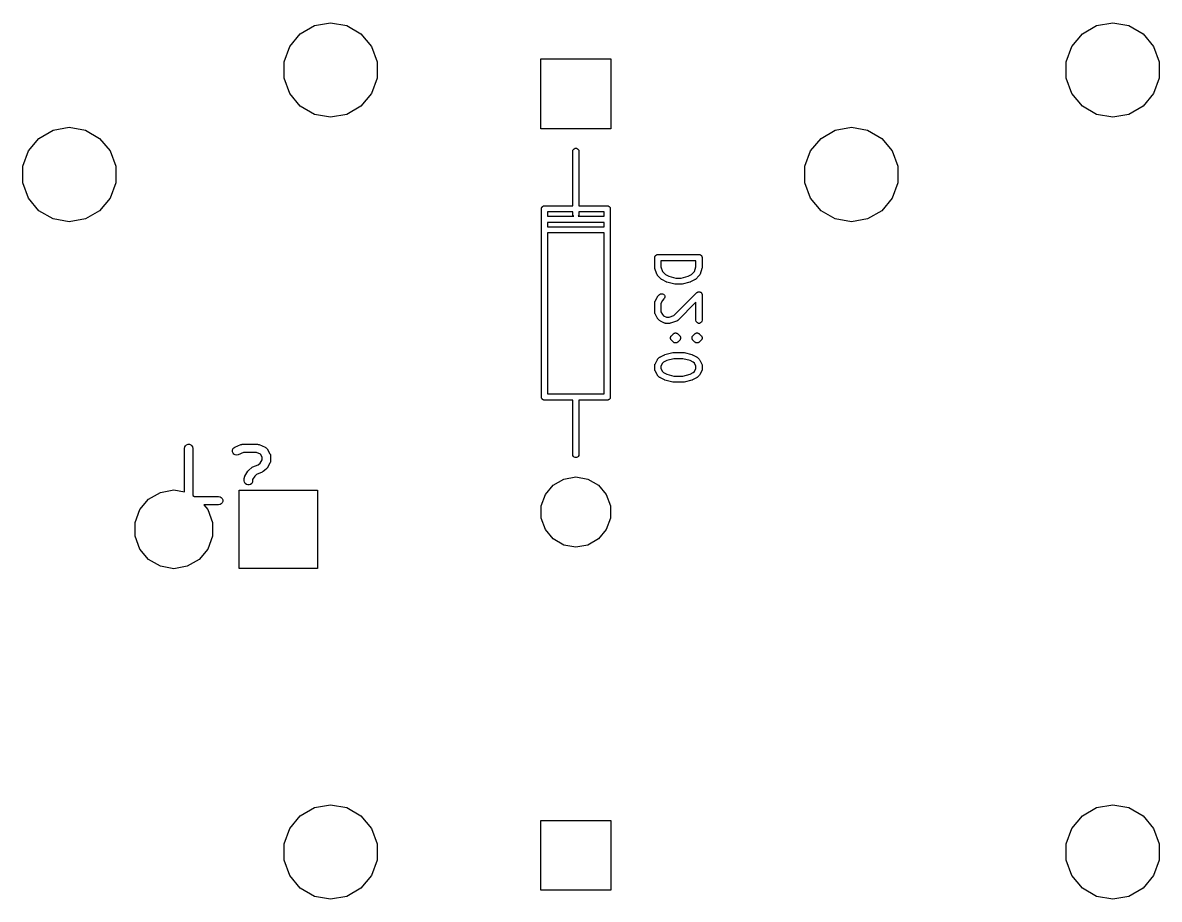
# Model space of a CAD drawing. Extents: x 17 to 273, y -105 to -8.
# Drawn here: x 17.06 to 44.67, y -75.07 to -53.77 of the extents above; entities that cross this region are included whole.
import ezdxf

# ---------------------------------------------------------------- set-up
doc = ezdxf.new("R2010")
doc.units = 0
doc.header["$MEASUREMENT"] = 0
doc.layers.add('BLACK', color=7, linetype='CONTINUOUS')

msp = doc.modelspace()

# ---------------------------------------------------------------- linework, layer by layer
at = {"layer": 'Black'}
for p, q in [((24.1476, -53.8418), (24.54, -53.7726)), ((24.54, -53.7726), (24.9324, -53.8418)), ((43.1476, -53.8418), (43.54, -53.7726)), ((43.54, -53.7726), (43.9324, -53.8418)), ((23.5464, -54.3463), (23.8025, -54.0411)), ((23.8025, -54.0411), (24.1476, -53.8418)), ((24.9324, -53.8418), (25.2775, -54.0411)), ((25.2775, -54.0411), (25.5336, -54.3463)), ((42.5464, -54.3463), (42.8025, -54.0411)), ((42.8025, -54.0411), (43.1476, -53.8418)), ((43.9324, -53.8418), (44.2775, -54.0411)), ((44.2775, -54.0411), (44.5336, -54.3463)), ((23.4101, -54.7208), (23.5464, -54.3463)), ((25.5336, -54.3463), (25.6699, -54.7208)), ((42.4101, -54.7208), (42.5464, -54.3463)), ((44.5336, -54.3463), (44.6699, -54.7208)), ((29.6478, -56.3501), (29.6478, -54.6509)), ((29.6478, -54.6509), (31.3471, -54.6509)), ((31.3471, -54.6509), (31.3471, -56.3501)), ((23.4101, -55.1192), (23.4101, -54.7208)), ((25.6699, -54.7208), (25.6699, -55.1192)), ((42.4101, -55.1192), (42.4101, -54.7208)), ((44.6699, -54.7208), (44.6699, -55.1192)), ((23.5464, -55.4937), (23.4101, -55.1192)), ((25.6699, -55.1192), (25.5336, -55.4937)), ((42.5464, -55.4937), (42.4101, -55.1192)), ((44.6699, -55.1192), (44.5336, -55.4937)), ((23.8025, -55.7989), (23.5464, -55.4937)), ((25.5336, -55.4937), (25.2775, -55.7989)), ((42.8025, -55.7989), (42.5464, -55.4937)), ((44.5336, -55.4937), (44.2775, -55.7989)), ((24.1476, -55.9982), (23.8025, -55.7989)), ((24.54, -56.0674), (24.1476, -55.9982)), ((24.9324, -55.9982), (24.54, -56.0674)), ((25.2775, -55.7989), (24.9324, -55.9982)), ((43.1476, -55.9982), (42.8025, -55.7989)), ((43.54, -56.0674), (43.1476, -55.9982)), ((43.9324, -55.9982), (43.54, -56.0674)), ((44.2775, -55.7989), (43.9324, -55.9982)), ((17.7976, -56.3818), (18.19, -56.3126)), ((18.19, -56.3126), (18.5824, -56.3818)), ((36.7976, -56.3818), (37.19, -56.3126)), ((37.19, -56.3126), (37.5824, -56.3818)), ((17.1964, -56.8863), (17.4525, -56.5811)), ((17.4525, -56.5811), (17.7976, -56.3818)), ((18.5824, -56.3818), (18.9275, -56.5811)), ((18.9275, -56.5811), (19.1836, -56.8863)), ((31.3471, -56.3501), (29.6478, -56.3501)), ((36.1964, -56.8863), (36.4525, -56.5811)), ((36.4525, -56.5811), (36.7976, -56.3818)), ((37.5824, -56.3818), (37.9275, -56.5811)), ((37.9275, -56.5811), (38.1836, -56.8863)), ((30.4225, -56.8975), (30.427, -56.8719)), ((30.427, -56.8719), (30.44, -56.8493)), ((30.44, -56.8493), (30.46, -56.8326)), ((30.46, -56.8326), (30.4844, -56.8237)), ((30.4844, -56.8237), (30.5105, -56.8237)), ((30.5105, -56.8237), (30.535, -56.8326)), ((30.535, -56.8326), (30.5549, -56.8493)), ((30.5549, -56.8493), (30.5679, -56.8719)), ((30.5679, -56.8719), (30.5725, -56.8975)), ((17.0601, -57.2608), (17.1964, -56.8863)), ((19.1836, -56.8863), (19.3199, -57.2608)), ((30.4225, -58.2195), (30.4225, -56.8975)), ((30.5725, -56.8975), (30.5725, -58.2195)), ((36.0601, -57.2608), (36.1964, -56.8863)), ((38.1836, -56.8863), (38.3199, -57.2608)), ((17.0601, -57.6592), (17.0601, -57.2608)), ((19.3199, -57.2608), (19.3199, -57.6592)), ((36.0601, -57.6592), (36.0601, -57.2608)), ((38.3199, -57.2608), (38.3199, -57.6592)), ((17.1964, -58.0337), (17.0601, -57.6592)), ((19.3199, -57.6592), (19.1836, -58.0337)), ((36.1964, -58.0337), (36.0601, -57.6592)), ((38.3199, -57.6592), (38.1836, -58.0337)), ((17.4525, -58.3389), (17.1964, -58.0337)), ((19.1836, -58.0337), (18.9275, -58.3389)), ((29.6705, -58.257), (29.6747, -58.252)), ((29.6747, -58.252), (29.678, -58.2463)), ((29.678, -58.2463), (29.683, -58.2421)), ((29.683, -58.2421), (29.6873, -58.2371)), ((29.6873, -58.2371), (29.6929, -58.2338)), ((29.6929, -58.2338), (29.698, -58.2296)), ((29.698, -58.2296), (29.7041, -58.2273)), ((29.7041, -58.2273), (29.7098, -58.224)), ((29.7098, -58.224), (29.7163, -58.2229)), ((29.7163, -58.2229), (29.7224, -58.2207)), ((29.7224, -58.2207), (29.729, -58.2207)), ((29.729, -58.2207), (29.7355, -58.2195)), ((29.7355, -58.2195), (30.4225, -58.2195)), ((30.5725, -58.2195), (31.2595, -58.2195)), ((31.2595, -58.2195), (31.2659, -58.2207)), ((31.2659, -58.2207), (31.2725, -58.2207)), ((31.2725, -58.2207), (31.2787, -58.2229)), ((31.2787, -58.2229), (31.2851, -58.224)), ((31.2851, -58.224), (31.2908, -58.2273)), ((31.2908, -58.2273), (31.297, -58.2296)), ((31.297, -58.2296), (31.302, -58.2338)), ((31.302, -58.2338), (31.3077, -58.2371)), ((31.3077, -58.2371), (31.3119, -58.2421)), ((31.3119, -58.2421), (31.3169, -58.2463)), ((31.3169, -58.2463), (31.3202, -58.252)), ((31.3202, -58.252), (31.3244, -58.257)), ((36.4525, -58.3389), (36.1964, -58.0337)), ((38.1836, -58.0337), (37.9275, -58.3389)), ((17.7976, -58.5382), (17.4525, -58.3389)), ((18.9275, -58.3389), (18.5824, -58.5382)), ((29.6605, -58.2945), (29.6616, -58.2881)), ((29.6605, -62.8665), (29.6605, -58.2945)), ((29.6616, -58.2815), (29.6638, -58.2753)), ((29.6616, -58.2881), (29.6616, -58.2815)), ((29.6638, -58.2753), (29.665, -58.2689)), ((29.665, -58.2689), (29.6683, -58.2632)), ((29.6683, -58.2632), (29.6705, -58.257)), ((29.8105, -58.3695), (29.8105, -58.4735)), ((30.4225, -58.3695), (29.8105, -58.3695)), ((29.8105, -58.4735), (30.4445, -58.4735)), ((30.4225, -58.4215), (30.4225, -58.3695)), ((30.427, -58.4472), (30.4225, -58.4215)), ((30.44, -58.4697), (30.427, -58.4472)), ((30.4445, -58.4735), (30.44, -58.4697)), ((30.5549, -58.4697), (30.5504, -58.4735)), ((30.5504, -58.4735), (31.1845, -58.4735)), ((30.5679, -58.4472), (30.5549, -58.4697)), ((30.5725, -58.4215), (30.5679, -58.4472)), ((30.5725, -58.3695), (30.5725, -58.4215)), ((31.1845, -58.3695), (30.5725, -58.3695)), ((31.1845, -58.4735), (31.1845, -58.3695)), ((31.3244, -58.257), (31.3267, -58.2632)), ((31.3267, -58.2632), (31.3299, -58.2689)), ((31.3299, -58.2689), (31.3311, -58.2753)), ((31.3311, -58.2753), (31.3333, -58.2815)), ((31.3333, -58.2815), (31.3333, -58.2881)), ((31.3333, -58.2881), (31.3345, -58.2945)), ((31.3345, -58.2945), (31.3345, -62.8665)), ((36.7976, -58.5382), (36.4525, -58.3389)), ((37.9275, -58.3389), (37.5824, -58.5382)), ((18.19, -58.6074), (17.7976, -58.5382)), ((18.5824, -58.5382), (18.19, -58.6074)), ((29.8105, -58.6235), (29.8105, -58.7275)), ((31.1845, -58.6235), (29.8105, -58.6235)), ((29.8105, -58.7275), (31.1845, -58.7275)), ((31.1845, -58.7275), (31.1845, -58.6235)), ((37.19, -58.6074), (36.7976, -58.5382)), ((37.5824, -58.5382), (37.19, -58.6074)), ((29.8105, -58.8775), (29.8105, -62.7915)), ((31.1845, -58.8775), (29.8105, -58.8775)), ((31.1845, -62.7915), (31.1845, -58.8775)), ((32.4148, -59.4781), (32.416, -59.4717)), ((32.4148, -59.7162), (32.4148, -59.4781)), ((32.416, -59.4651), (32.4182, -59.4589)), ((32.416, -59.4717), (32.416, -59.4651)), ((32.4182, -59.4589), (32.4194, -59.4525)), ((32.4194, -59.4525), (32.4226, -59.4468)), ((32.4226, -59.4468), (32.4249, -59.4406)), ((32.4249, -59.4406), (32.4291, -59.4356)), ((32.4291, -59.4356), (32.4324, -59.4299)), ((32.4324, -59.4299), (32.4374, -59.4257)), ((32.4374, -59.4257), (32.4416, -59.4207)), ((32.4416, -59.4207), (32.4473, -59.4174)), ((32.4473, -59.4174), (32.4523, -59.4132)), ((32.4523, -59.4132), (32.4585, -59.4109)), ((32.4585, -59.4109), (32.4642, -59.4077)), ((32.4642, -59.4077), (32.4706, -59.4065)), ((32.4706, -59.4065), (32.4768, -59.4043)), ((32.4768, -59.4043), (32.4834, -59.4043)), ((32.4834, -59.4043), (32.4898, -59.4031)), ((32.4898, -59.4031), (33.4898, -59.4031)), ((32.5648, -59.5531), (32.5648, -59.7041)), ((33.4148, -59.5531), (32.5648, -59.5531)), ((33.4148, -59.7041), (33.4148, -59.5531)), ((33.4898, -59.4031), (33.4963, -59.4043)), ((33.4963, -59.4043), (33.5029, -59.4043)), ((33.5029, -59.4043), (33.509, -59.4065)), ((33.509, -59.4065), (33.5155, -59.4077)), ((33.5155, -59.4077), (33.5212, -59.4109)), ((33.5212, -59.4109), (33.5273, -59.4132)), ((33.5273, -59.4132), (33.5324, -59.4174)), ((33.5324, -59.4174), (33.538, -59.4207)), ((33.538, -59.4207), (33.5423, -59.4257)), ((33.5423, -59.4257), (33.5473, -59.4299)), ((33.5473, -59.4299), (33.5506, -59.4356)), ((33.5506, -59.4356), (33.5548, -59.4406)), ((33.5548, -59.4406), (33.557, -59.4468)), ((33.557, -59.4468), (33.5603, -59.4525)), ((33.5603, -59.4525), (33.5615, -59.4589)), ((33.5615, -59.4589), (33.5637, -59.4651)), ((33.5637, -59.4651), (33.5637, -59.4717)), ((33.5637, -59.4717), (33.5648, -59.4781)), ((33.5648, -59.4781), (33.5648, -59.7162)), ((32.4169, -59.7281), (32.4148, -59.7162)), ((32.4187, -59.74), (32.4169, -59.7281)), ((32.4663, -59.8828), (32.4187, -59.74)), ((32.4684, -59.8866), (32.4663, -59.8828)), ((32.4695, -59.8908), (32.4684, -59.8866)), ((32.4745, -59.898), (32.4695, -59.8908)), ((32.4787, -59.9057), (32.4745, -59.898)), ((32.4819, -59.9086), (32.4787, -59.9057)), ((32.4844, -59.9121), (32.4819, -59.9086)), ((32.5797, -60.0074), (32.4844, -59.9121)), ((32.5648, -59.7041), (32.603, -59.8186)), ((32.603, -59.8186), (32.6771, -59.8927)), ((32.6771, -59.8927), (32.7541, -59.9312)), ((33.2256, -59.9312), (33.3026, -59.8927)), ((33.3026, -59.8927), (33.3767, -59.8186)), ((33.3767, -59.8186), (33.4148, -59.7041)), ((33.4953, -59.9121), (33.4, -60.0074)), ((33.4977, -59.9086), (33.4953, -59.9121)), ((33.501, -59.9057), (33.4977, -59.9086)), ((33.5052, -59.898), (33.501, -59.9057)), ((33.5102, -59.8908), (33.5052, -59.898)), ((33.5113, -59.8866), (33.5102, -59.8908)), ((33.5134, -59.8828), (33.5113, -59.8866)), ((33.561, -59.74), (33.5134, -59.8828)), ((33.5628, -59.7281), (33.561, -59.74)), ((33.5648, -59.7162), (33.5628, -59.7281)), ((32.5895, -60.0143), (32.5797, -60.0074)), ((32.5992, -60.0214), (32.5895, -60.0143)), ((32.6944, -60.069), (32.5992, -60.0214)), ((32.7023, -60.0714), (32.6944, -60.069)), ((32.7097, -60.0747), (32.7023, -60.0714)), ((32.9002, -60.1223), (32.7097, -60.0747)), ((32.7541, -59.9312), (32.9276, -59.9746)), ((32.9094, -60.123), (32.9002, -60.1223)), ((32.9184, -60.1246), (32.9094, -60.123)), ((33.0613, -60.1246), (32.9184, -60.1246)), ((32.9276, -59.9746), (33.052, -59.9746)), ((33.052, -59.9746), (33.2256, -59.9312)), ((33.0703, -60.123), (33.0613, -60.1246)), ((33.0795, -60.1223), (33.0703, -60.123)), ((33.2699, -60.0747), (33.0795, -60.1223)), ((33.2774, -60.0714), (33.2699, -60.0747)), ((33.2853, -60.069), (33.2774, -60.0714)), ((33.3805, -60.0214), (33.2853, -60.069)), ((33.3902, -60.0142), (33.3805, -60.0214)), ((33.4, -60.0074), (33.3902, -60.0142)), ((32.4228, -60.5398), (32.4704, -60.4446)), ((32.4704, -60.4446), (32.4775, -60.4349)), ((32.4775, -60.4349), (32.4844, -60.4251)), ((32.4844, -60.4251), (32.532, -60.3775)), ((32.532, -60.3775), (32.5534, -60.3625)), ((32.5534, -60.3625), (32.5785, -60.3558)), ((32.5785, -60.3558), (32.6045, -60.3581)), ((32.6045, -60.3581), (32.6281, -60.3691)), ((32.6281, -60.3691), (32.6465, -60.3875)), ((32.6531, -60.4622), (32.6381, -60.4836)), ((32.6465, -60.3875), (32.6575, -60.4111)), ((32.6598, -60.4371), (32.6531, -60.4622)), ((32.6575, -60.4111), (32.6598, -60.4371)), ((32.8779, -60.8888), (33.4368, -60.3299)), ((33.4368, -60.3299), (33.4448, -60.3242)), ((33.4448, -60.3242), (33.4523, -60.3179)), ((33.4523, -60.3179), (33.4554, -60.3168)), ((33.4554, -60.3168), (33.4581, -60.3149)), ((33.4581, -60.3149), (33.4676, -60.3124)), ((33.4676, -60.3124), (33.4768, -60.309)), ((33.4768, -60.309), (33.4801, -60.309)), ((33.4801, -60.309), (33.4833, -60.3082)), ((33.4833, -60.3082), (33.4931, -60.309)), ((33.4931, -60.309), (33.5029, -60.309)), ((33.5029, -60.309), (33.506, -60.3102)), ((33.506, -60.3102), (33.5093, -60.3105)), ((33.5093, -60.3105), (33.5181, -60.3146)), ((33.5181, -60.3146), (33.5273, -60.3179)), ((33.5273, -60.3179), (33.5299, -60.3201)), ((33.5299, -60.3201), (33.5329, -60.3215)), ((33.5329, -60.3215), (33.5398, -60.3284)), ((33.5398, -60.3284), (33.5473, -60.3347)), ((33.5473, -60.3347), (33.5489, -60.3375)), ((33.5489, -60.3375), (33.5513, -60.3399)), ((33.5513, -60.3399), (33.5554, -60.3488)), ((33.5554, -60.3488), (33.5603, -60.3572)), ((33.5603, -60.3572), (33.5609, -60.3605)), ((33.5609, -60.3605), (33.5623, -60.3635)), ((33.5623, -60.3635), (33.5631, -60.3733)), ((33.5631, -60.3733), (33.5648, -60.3829)), ((33.5648, -60.3829), (33.5648, -61.0019)), ((32.4148, -60.5734), (32.4156, -60.5691)), ((32.4148, -60.8115), (32.4148, -60.5734)), ((32.4153, -60.5648), (32.4178, -60.5564)), ((32.4156, -60.5691), (32.4153, -60.5648)), ((32.4178, -60.5564), (32.4194, -60.5477)), ((32.4194, -60.5477), (32.4215, -60.544)), ((32.4215, -60.544), (32.4228, -60.5398)), ((32.5991, -60.5226), (32.5648, -60.5911)), ((32.5648, -60.5911), (32.5648, -60.7938)), ((32.6381, -60.4836), (32.5991, -60.5226)), ((33.4148, -60.564), (32.9714, -61.0074)), ((33.4148, -61.0019), (33.4148, -60.564)), ((32.4156, -60.8157), (32.4148, -60.8115)), ((32.4153, -60.82), (32.4156, -60.8157)), ((32.4178, -60.8285), (32.4153, -60.82)), ((32.4194, -60.8371), (32.4178, -60.8285)), ((32.4215, -60.8409), (32.4194, -60.8371)), ((32.4228, -60.845), (32.4215, -60.8409)), ((32.4704, -60.9403), (32.4228, -60.845)), ((32.4775, -60.9499), (32.4704, -60.9403)), ((32.4844, -60.9597), (32.4775, -60.9499)), ((32.532, -61.0074), (32.4844, -60.9597)), ((32.5419, -61.0142), (32.532, -61.0074)), ((32.5515, -61.0214), (32.5419, -61.0142)), ((32.5648, -60.7938), (32.5991, -60.8623)), ((32.5991, -60.8623), (32.6295, -60.8927)), ((32.6295, -60.8927), (32.698, -60.9269)), ((32.698, -60.9269), (32.7634, -60.9269)), ((32.7634, -60.9269), (32.8779, -60.8888)), ((32.9573, -61.0173), (32.9501, -61.0223)), ((32.965, -61.0131), (32.9573, -61.0173)), ((32.9679, -61.0098), (32.965, -61.0131)), ((32.9714, -61.0074), (32.9679, -61.0098)), ((33.4194, -61.0276), (33.4148, -61.0019)), ((33.5648, -61.0019), (33.5603, -61.0276)), ((32.6468, -61.069), (32.5515, -61.0214)), ((32.6509, -61.0703), (32.6468, -61.069)), ((32.6547, -61.0724), (32.6509, -61.0703)), ((32.6633, -61.074), (32.6547, -61.0724)), ((32.6717, -61.0765), (32.6633, -61.074)), ((32.6761, -61.0762), (32.6717, -61.0765)), ((32.6803, -61.0769), (32.6761, -61.0762)), ((32.7756, -61.0769), (32.6803, -61.0769)), ((32.7874, -61.0749), (32.7756, -61.0769)), ((32.7993, -61.0731), (32.7874, -61.0749)), ((32.9421, -61.0255), (32.7993, -61.0731)), ((32.9459, -61.0234), (32.9421, -61.0255)), ((32.9501, -61.0223), (32.9459, -61.0234)), ((33.4324, -61.0502), (33.4194, -61.0276)), ((33.4523, -61.0669), (33.4324, -61.0502)), ((33.4768, -61.0758), (33.4523, -61.0669)), ((33.5029, -61.0758), (33.4768, -61.0758)), ((33.5273, -61.0669), (33.5029, -61.0758)), ((33.5473, -61.0502), (33.5273, -61.0669)), ((33.5603, -61.0276), (33.5473, -61.0502)), ((32.7961, -61.424), (32.7969, -61.4208)), ((32.7967, -61.4305), (32.7961, -61.424)), ((32.7961, -61.4371), (32.7967, -61.4305)), ((32.7969, -61.4402), (32.7961, -61.4371)), ((32.7969, -61.4175), (32.7981, -61.4144)), ((32.7969, -61.4208), (32.7969, -61.4175)), ((32.7969, -61.4435), (32.7969, -61.4402)), ((32.7981, -61.4466), (32.7969, -61.4435)), ((32.7981, -61.4144), (32.7983, -61.4111)), ((32.7983, -61.4499), (32.7981, -61.4466)), ((32.7983, -61.4111), (32.8011, -61.4052)), ((32.8011, -61.4559), (32.7983, -61.4499)), ((32.8011, -61.4052), (32.8028, -61.3988)), ((32.8028, -61.4622), (32.8011, -61.4559)), ((32.8028, -61.3988), (32.8047, -61.3961)), ((32.8047, -61.4649), (32.8028, -61.4622)), ((32.8047, -61.3961), (32.8058, -61.393)), ((32.8058, -61.468), (32.8047, -61.4649)), ((32.8058, -61.393), (32.808, -61.3905)), ((32.808, -61.4705), (32.8058, -61.468)), ((32.808, -61.3905), (32.8094, -61.3875)), ((32.8094, -61.4735), (32.808, -61.4705)), ((32.8094, -61.3875), (32.814, -61.3829)), ((32.814, -61.4782), (32.8094, -61.4735)), ((32.814, -61.3829), (32.8178, -61.3775)), ((32.8178, -61.4836), (32.814, -61.4782)), ((32.8178, -61.3775), (32.8654, -61.3299)), ((32.8654, -61.5312), (32.8178, -61.4836)), ((32.8654, -61.3299), (32.8708, -61.3261)), ((32.8708, -61.5349), (32.8654, -61.5312)), ((32.8708, -61.3261), (32.8754, -61.3215)), ((32.8754, -61.5396), (32.8708, -61.5349)), ((32.8754, -61.3215), (32.8813, -61.3187)), ((32.8813, -61.5423), (32.8754, -61.5396)), ((32.8813, -61.3187), (32.8867, -61.3149)), ((32.8867, -61.5461), (32.8813, -61.5423)), ((32.8867, -61.3149), (32.893, -61.3132)), ((32.893, -61.5478), (32.8867, -61.5461)), ((32.893, -61.3132), (32.899, -61.3105)), ((32.899, -61.5506), (32.893, -61.5478)), ((32.899, -61.3105), (32.9055, -61.3099)), ((32.9055, -61.5512), (32.899, -61.5506)), ((32.9055, -61.3099), (32.9119, -61.3082)), ((32.9119, -61.5529), (32.9055, -61.5512)), ((32.9119, -61.3082), (32.9184, -61.3088)), ((32.9184, -61.5523), (32.9119, -61.5529)), ((32.9184, -61.3088), (32.9249, -61.3082)), ((32.9249, -61.5529), (32.9184, -61.5523)), ((32.9249, -61.3082), (32.9313, -61.3099)), ((32.9313, -61.5512), (32.9249, -61.5529)), ((32.9313, -61.3099), (32.9378, -61.3105)), ((32.9378, -61.5506), (32.9313, -61.5512)), ((32.9378, -61.3105), (32.9438, -61.3132)), ((32.9438, -61.5478), (32.9378, -61.5506)), ((32.9438, -61.3132), (32.9501, -61.3149)), ((32.9501, -61.5461), (32.9438, -61.5478)), ((32.9501, -61.3149), (32.9555, -61.3187)), ((32.9555, -61.5423), (32.9501, -61.5461)), ((32.9555, -61.3187), (32.9614, -61.3215)), ((32.9614, -61.5396), (32.9555, -61.5423)), ((32.9614, -61.3215), (32.9661, -61.3261)), ((32.9661, -61.5349), (32.9614, -61.5396)), ((32.9661, -61.3261), (32.9714, -61.3299)), ((32.9714, -61.5312), (32.9661, -61.5349)), ((32.9714, -61.3299), (33.0191, -61.3775)), ((33.0191, -61.4836), (32.9714, -61.5312)), ((33.0191, -61.3775), (33.0228, -61.3829)), ((33.0228, -61.4782), (33.0191, -61.4836)), ((33.0228, -61.3829), (33.0275, -61.3875)), ((33.0275, -61.4735), (33.0228, -61.4782)), ((33.0275, -61.3875), (33.0289, -61.3905)), ((33.0289, -61.4705), (33.0275, -61.4735)), ((33.0289, -61.3905), (33.031, -61.393)), ((33.031, -61.468), (33.0289, -61.4705)), ((33.031, -61.393), (33.0321, -61.3961)), ((33.0321, -61.4649), (33.031, -61.468)), ((33.0321, -61.3961), (33.034, -61.3988)), ((33.034, -61.4622), (33.0321, -61.4649)), ((33.034, -61.3988), (33.0357, -61.4052)), ((33.0357, -61.4559), (33.034, -61.4622)), ((33.0357, -61.4052), (33.0385, -61.4111)), ((33.0385, -61.4499), (33.0357, -61.4559)), ((33.0385, -61.4111), (33.0388, -61.4144)), ((33.0388, -61.4466), (33.0385, -61.4499)), ((33.0388, -61.4144), (33.0399, -61.4175)), ((33.0399, -61.4435), (33.0388, -61.4466)), ((33.0399, -61.4175), (33.0399, -61.4208)), ((33.0399, -61.4208), (33.0407, -61.424)), ((33.0407, -61.4371), (33.0399, -61.4402)), ((33.0399, -61.4402), (33.0399, -61.4435)), ((33.0407, -61.424), (33.0402, -61.4305)), ((33.0402, -61.4305), (33.0407, -61.4371)), ((33.3199, -61.424), (33.3207, -61.4208)), ((33.3205, -61.4305), (33.3199, -61.424)), ((33.3199, -61.4371), (33.3205, -61.4305)), ((33.3207, -61.4402), (33.3199, -61.4371)), ((33.3207, -61.4175), (33.3219, -61.4144)), ((33.3207, -61.4208), (33.3207, -61.4175)), ((33.3207, -61.4435), (33.3207, -61.4402)), ((33.3219, -61.4466), (33.3207, -61.4435)), ((33.3219, -61.4144), (33.3222, -61.4111)), ((33.3222, -61.4499), (33.3219, -61.4466)), ((33.3222, -61.4111), (33.3249, -61.4052)), ((33.3249, -61.4559), (33.3222, -61.4499)), ((33.3249, -61.4052), (33.3266, -61.3988)), ((33.3266, -61.4622), (33.3249, -61.4559)), ((33.3266, -61.3988), (33.3285, -61.3961)), ((33.3285, -61.4649), (33.3266, -61.4622)), ((33.3285, -61.3961), (33.3297, -61.393)), ((33.3297, -61.468), (33.3285, -61.4649)), ((33.3297, -61.393), (33.3318, -61.3905)), ((33.3318, -61.4705), (33.3297, -61.468)), ((33.3318, -61.3905), (33.3332, -61.3875)), ((33.3332, -61.4735), (33.3318, -61.4705)), ((33.3332, -61.3875), (33.3378, -61.3829)), ((33.3378, -61.4782), (33.3332, -61.4735)), ((33.3378, -61.3829), (33.3416, -61.3775)), ((33.3416, -61.4836), (33.3378, -61.4782)), ((33.3416, -61.3775), (33.3892, -61.3299)), ((33.3892, -61.5312), (33.3416, -61.4836)), ((33.3892, -61.3299), (33.3946, -61.3261)), ((33.3946, -61.5349), (33.3892, -61.5312)), ((33.3946, -61.3261), (33.3992, -61.3215)), ((33.3992, -61.5396), (33.3946, -61.5349)), ((33.3992, -61.3215), (33.4052, -61.3187)), ((33.4052, -61.5423), (33.3992, -61.5396)), ((33.4052, -61.3187), (33.4105, -61.3149)), ((33.4105, -61.5461), (33.4052, -61.5423)), ((33.4105, -61.3149), (33.4169, -61.3132)), ((33.4169, -61.5478), (33.4105, -61.5461)), ((33.4169, -61.3132), (33.4228, -61.3105)), ((33.4228, -61.5506), (33.4169, -61.5478)), ((33.4228, -61.3105), (33.4294, -61.3099)), ((33.4294, -61.5512), (33.4228, -61.5506)), ((33.4294, -61.3099), (33.4357, -61.3082)), ((33.4357, -61.5529), (33.4294, -61.5512)), ((33.4357, -61.3082), (33.4422, -61.3088)), ((33.4422, -61.5523), (33.4357, -61.5529)), ((33.4422, -61.3088), (33.4488, -61.3082)), ((33.4488, -61.5529), (33.4422, -61.5523)), ((33.4488, -61.3082), (33.4551, -61.3099)), ((33.4551, -61.5512), (33.4488, -61.5529)), ((33.4551, -61.3099), (33.4616, -61.3105)), ((33.4616, -61.5506), (33.4551, -61.5512)), ((33.4616, -61.3105), (33.4676, -61.3132)), ((33.4676, -61.5478), (33.4616, -61.5506)), ((33.4676, -61.3132), (33.4739, -61.3149)), ((33.4739, -61.5461), (33.4676, -61.5478)), ((33.4739, -61.3149), (33.4793, -61.3187)), ((33.4793, -61.5423), (33.4739, -61.5461)), ((33.4793, -61.3187), (33.4852, -61.3215)), ((33.4852, -61.5396), (33.4793, -61.5423)), ((33.4852, -61.3215), (33.4899, -61.3261)), ((33.4899, -61.5349), (33.4852, -61.5396)), ((33.4899, -61.3261), (33.4953, -61.3299)), ((33.4953, -61.5312), (33.4899, -61.5349)), ((33.4953, -61.3299), (33.5429, -61.3775)), ((33.5429, -61.4836), (33.4953, -61.5312)), ((33.5429, -61.3775), (33.5466, -61.3829)), ((33.5466, -61.4782), (33.5429, -61.4836)), ((33.5466, -61.3829), (33.5513, -61.3875)), ((33.5513, -61.4735), (33.5466, -61.4782)), ((33.5513, -61.3875), (33.5527, -61.3905)), ((33.5527, -61.4705), (33.5513, -61.4735)), ((33.5527, -61.3905), (33.5548, -61.393)), ((33.5548, -61.468), (33.5527, -61.4705)), ((33.5548, -61.393), (33.5559, -61.3961)), ((33.5559, -61.4649), (33.5548, -61.468)), ((33.5559, -61.3961), (33.5578, -61.3988)), ((33.5578, -61.4622), (33.5559, -61.4649)), ((33.5578, -61.3988), (33.5595, -61.4052)), ((33.5595, -61.4559), (33.5578, -61.4622)), ((33.5595, -61.4052), (33.5623, -61.4111)), ((33.5623, -61.4499), (33.5595, -61.4559)), ((33.5623, -61.4111), (33.5626, -61.4144)), ((33.5626, -61.4466), (33.5623, -61.4499)), ((33.5626, -61.4144), (33.5637, -61.4175)), ((33.5637, -61.4435), (33.5626, -61.4466)), ((33.5637, -61.4175), (33.5637, -61.4208)), ((33.5637, -61.4208), (33.5646, -61.424)), ((33.5646, -61.4371), (33.5637, -61.4402)), ((33.5637, -61.4402), (33.5637, -61.4435)), ((33.5646, -61.424), (33.564, -61.4305)), ((33.564, -61.4305), (33.5646, -61.4371)), ((32.5515, -61.8872), (32.6468, -61.8396)), ((32.6468, -61.8396), (32.6546, -61.8373)), ((32.6546, -61.8373), (32.6621, -61.8339)), ((32.6621, -61.8339), (32.8526, -61.7863)), ((32.8526, -61.7863), (32.8618, -61.7857)), ((32.8618, -61.7857), (32.8708, -61.7841)), ((32.8708, -61.7841), (33.1089, -61.7841)), ((33.1089, -61.7841), (33.1179, -61.7857)), ((33.1179, -61.7857), (33.1271, -61.7863)), ((33.1271, -61.7863), (33.3176, -61.8339)), ((33.3176, -61.8339), (33.325, -61.8373)), ((33.325, -61.8373), (33.3329, -61.8396)), ((33.3329, -61.8396), (33.4281, -61.8872)), ((32.4148, -62.0972), (32.4156, -62.0929)), ((32.4148, -62.1924), (32.4148, -62.0972)), ((32.4153, -62.0886), (32.4178, -62.0802)), ((32.4156, -62.0929), (32.4153, -62.0886)), ((32.4178, -62.0802), (32.4194, -62.0715)), ((32.4194, -62.0715), (32.4215, -62.0678)), ((32.4215, -62.0678), (32.4228, -62.0636)), ((32.4228, -62.0636), (32.4704, -61.9684)), ((32.4704, -61.9684), (32.4775, -61.9587)), ((32.4775, -61.9587), (32.4844, -61.9489)), ((32.4844, -61.9489), (32.532, -61.9013)), ((32.532, -61.9013), (32.5419, -61.8944)), ((32.5419, -61.8944), (32.5515, -61.8872)), ((32.5991, -62.0464), (32.5648, -62.1149)), ((32.5648, -62.1149), (32.5648, -62.1747)), ((32.6295, -62.016), (32.5991, -62.0464)), ((32.7065, -61.9775), (32.6295, -62.016)), ((32.88, -61.9341), (32.7065, -61.9775)), ((33.0997, -61.9341), (32.88, -61.9341)), ((33.2732, -61.9775), (33.0997, -61.9341)), ((33.3502, -62.016), (33.2732, -61.9775)), ((33.3806, -62.0464), (33.3502, -62.016)), ((33.4148, -62.1149), (33.3806, -62.0464)), ((33.4148, -62.1747), (33.4148, -62.1149)), ((33.4281, -61.8872), (33.4378, -61.8944)), ((33.4378, -61.8944), (33.4476, -61.9013)), ((33.4476, -61.9013), (33.4953, -61.9489)), ((33.4953, -61.9489), (33.5021, -61.9587)), ((33.5021, -61.9587), (33.5093, -61.9684)), ((33.5093, -61.9684), (33.5569, -62.0636)), ((33.5569, -62.0636), (33.5582, -62.0678)), ((33.5582, -62.0678), (33.5603, -62.0715)), ((33.5603, -62.0715), (33.5618, -62.0802)), ((33.5618, -62.0802), (33.5643, -62.0886)), ((33.5643, -62.0886), (33.5641, -62.0929)), ((33.5641, -62.0929), (33.5648, -62.0972)), ((33.5648, -62.0972), (33.5648, -62.1924)), ((32.4156, -62.1967), (32.4148, -62.1924)), ((32.4153, -62.201), (32.4156, -62.1967)), ((32.4178, -62.2094), (32.4153, -62.201)), ((32.4194, -62.2181), (32.4178, -62.2094)), ((32.4215, -62.2218), (32.4194, -62.2181)), ((32.4228, -62.226), (32.4215, -62.2218)), ((32.4704, -62.3212), (32.4228, -62.226)), ((32.4775, -62.3309), (32.4704, -62.3212)), ((32.4844, -62.3407), (32.4775, -62.3309)), ((32.532, -62.3883), (32.4844, -62.3407)), ((32.5419, -62.3952), (32.532, -62.3883)), ((32.5515, -62.4024), (32.5419, -62.3952)), ((32.5648, -62.1747), (32.5991, -62.2432)), ((32.5991, -62.2432), (32.6295, -62.2736)), ((32.6295, -62.2736), (32.7065, -62.3121)), ((32.7065, -62.3121), (32.88, -62.3555)), ((32.88, -62.3555), (33.0997, -62.3555)), ((33.0997, -62.3555), (33.2732, -62.3121)), ((33.2732, -62.3121), (33.3502, -62.2736)), ((33.3502, -62.2736), (33.3806, -62.2432)), ((33.3806, -62.2432), (33.4148, -62.1747)), ((33.4378, -62.3952), (33.4281, -62.4024)), ((33.4476, -62.3883), (33.4378, -62.3952)), ((33.4953, -62.3407), (33.4476, -62.3883)), ((33.5021, -62.3309), (33.4953, -62.3407)), ((33.5093, -62.3212), (33.5021, -62.3309)), ((33.5569, -62.226), (33.5093, -62.3212)), ((33.5582, -62.2218), (33.5569, -62.226)), ((33.5603, -62.2181), (33.5582, -62.2218)), ((33.5618, -62.2094), (33.5603, -62.2181)), ((33.5643, -62.201), (33.5618, -62.2094)), ((33.5648, -62.1924), (33.5641, -62.1967)), ((33.5641, -62.1967), (33.5643, -62.201)), ((32.6468, -62.45), (32.5515, -62.4024)), ((32.6546, -62.4523), (32.6468, -62.45)), ((32.6621, -62.4557), (32.6546, -62.4523)), ((32.8526, -62.5033), (32.6621, -62.4557)), ((32.8618, -62.5039), (32.8526, -62.5033)), ((32.8708, -62.5055), (32.8618, -62.5039)), ((33.1089, -62.5055), (32.8708, -62.5055)), ((33.1179, -62.5039), (33.1089, -62.5055)), ((33.1271, -62.5033), (33.1179, -62.5039)), ((33.3176, -62.4557), (33.1271, -62.5033)), ((33.325, -62.4523), (33.3176, -62.4557)), ((33.3329, -62.45), (33.325, -62.4523)), ((33.4281, -62.4024), (33.3329, -62.45)), ((29.6616, -62.873), (29.6605, -62.8665)), ((29.6616, -62.8795), (29.6616, -62.873)), ((29.6638, -62.8857), (29.6616, -62.8795)), ((29.665, -62.8922), (29.6638, -62.8857)), ((29.6683, -62.8979), (29.665, -62.8922)), ((29.6705, -62.904), (29.6683, -62.8979)), ((29.6747, -62.909), (29.6705, -62.904)), ((29.678, -62.9147), (29.6747, -62.909)), ((29.683, -62.9189), (29.678, -62.9147)), ((29.6873, -62.924), (29.683, -62.9189)), ((29.6929, -62.9273), (29.6873, -62.924)), ((29.698, -62.9315), (29.6929, -62.9273)), ((29.7041, -62.9337), (29.698, -62.9315)), ((29.7098, -62.937), (29.7041, -62.9337)), ((29.7163, -62.9381), (29.7098, -62.937)), ((29.7224, -62.9404), (29.7163, -62.9381)), ((29.729, -62.9404), (29.7224, -62.9404)), ((29.7355, -62.9415), (29.729, -62.9404)), ((30.4225, -62.9415), (29.7355, -62.9415)), ((29.8105, -62.7915), (31.1845, -62.7915)), ((30.4225, -64.2635), (30.4225, -62.9415)), ((31.2595, -62.9415), (30.5725, -62.9415)), ((30.5725, -62.9415), (30.5725, -64.2635)), ((31.2659, -62.9404), (31.2595, -62.9415)), ((31.2725, -62.9404), (31.2659, -62.9404)), ((31.2787, -62.9381), (31.2725, -62.9404)), ((31.2851, -62.937), (31.2787, -62.9381)), ((31.2908, -62.9337), (31.2851, -62.937)), ((31.297, -62.9315), (31.2908, -62.9337)), ((31.302, -62.9273), (31.297, -62.9315)), ((31.3077, -62.924), (31.302, -62.9273)), ((31.3119, -62.9189), (31.3077, -62.924)), ((31.3169, -62.9147), (31.3119, -62.9189)), ((31.3202, -62.909), (31.3169, -62.9147)), ((31.3244, -62.904), (31.3202, -62.909)), ((31.3267, -62.8979), (31.3244, -62.904)), ((31.3299, -62.8922), (31.3267, -62.8979)), ((31.3311, -62.8857), (31.3299, -62.8922)), ((31.3333, -62.8795), (31.3311, -62.8857)), ((31.3345, -62.8665), (31.3333, -62.873)), ((31.3333, -62.873), (31.3333, -62.8795)), ((20.9974, -64.0798), (21.015, -64.0492)), ((21.015, -64.0492), (21.0421, -64.0265)), ((21.0421, -64.0265), (21.0752, -64.0145)), ((21.0752, -64.0145), (21.1105, -64.0145)), ((21.1105, -64.0145), (21.1437, -64.0265)), ((21.1437, -64.0265), (21.1707, -64.0492)), ((21.1707, -64.0492), (21.1883, -64.0798)), ((22.2149, -64.0812), (22.3601, -64.0207)), ((22.3601, -64.0207), (22.3624, -64.0202)), ((22.3624, -64.0202), (22.3644, -64.0191)), ((22.3644, -64.0191), (22.3795, -64.0164)), ((22.3795, -64.0164), (22.3945, -64.013)), ((22.3945, -64.013), (22.3968, -64.0133)), ((22.3968, -64.0133), (22.3991, -64.0129)), ((22.3991, -64.0129), (22.762, -64.0129)), ((22.762, -64.0129), (22.7643, -64.0133)), ((22.7643, -64.0133), (22.7666, -64.013)), ((22.7666, -64.013), (22.7816, -64.0164)), ((22.7816, -64.0164), (22.7967, -64.0191)), ((22.7967, -64.0191), (22.7988, -64.0202)), ((22.7988, -64.0202), (22.8011, -64.0207)), ((22.8011, -64.0207), (22.9462, -64.0812)), ((20.9913, -64.1145), (20.9974, -64.0798)), ((20.9913, -65.1699), (20.9913, -64.1145)), ((21.1883, -64.0798), (21.1945, -64.1145)), ((21.1945, -64.1145), (21.1945, -65.2609)), ((22.1532, -64.1619), (22.1638, -64.1283)), ((22.1549, -64.1972), (22.1532, -64.1619)), ((22.1684, -64.2298), (22.1549, -64.1972)), ((22.1638, -64.1283), (22.1852, -64.1002)), ((22.1923, -64.2557), (22.1684, -64.2298)), ((22.1852, -64.1002), (22.2149, -64.0812)), ((22.2237, -64.272), (22.1923, -64.2557)), ((22.2586, -64.2765), (22.2237, -64.272)), ((22.2931, -64.2688), (22.2586, -64.2765)), ((22.4195, -64.2161), (22.2931, -64.2688)), ((22.7417, -64.2161), (22.4195, -64.2161)), ((22.8372, -64.2559), (22.7417, -64.2161)), ((22.8781, -64.3241), (22.8372, -64.2559)), ((22.8781, -64.3888), (22.8781, -64.3241)), ((22.9462, -64.0812), (22.9585, -64.089)), ((22.9585, -64.089), (22.9711, -64.0961)), ((22.9711, -64.0961), (22.9732, -64.0985)), ((22.9732, -64.0985), (22.9759, -64.1002)), ((22.9759, -64.1002), (22.9847, -64.1118)), ((22.9847, -64.1118), (22.9943, -64.1227)), ((22.9943, -64.1227), (23.0668, -64.2437)), ((23.0668, -64.2437), (23.0703, -64.2528)), ((23.0703, -64.2528), (23.0752, -64.2612)), ((23.0752, -64.2612), (23.0766, -64.2691)), ((23.0766, -64.2691), (23.0795, -64.2766)), ((23.0795, -64.2766), (23.0796, -64.2864)), ((23.0796, -64.2864), (23.0813, -64.296)), ((23.0813, -64.296), (23.0813, -64.4169)), ((30.427, -64.2892), (30.4225, -64.2635)), ((30.44, -64.3117), (30.427, -64.2892)), ((30.46, -64.3285), (30.44, -64.3117)), ((30.4844, -64.3374), (30.46, -64.3285)), ((30.535, -64.3285), (30.5105, -64.3374)), ((30.5549, -64.3117), (30.535, -64.3285)), ((30.5679, -64.2892), (30.5549, -64.3117)), ((30.5725, -64.2635), (30.5679, -64.2892)), ((22.5518, -64.6412), (22.6244, -64.5808)), ((22.6244, -64.5808), (22.6376, -64.5732)), ((22.6376, -64.5732), (22.6504, -64.565)), ((22.6504, -64.565), (22.7813, -64.5105)), ((22.7813, -64.5105), (22.8289, -64.4708)), ((22.8289, -64.4708), (22.8781, -64.3888)), ((22.9831, -64.6029), (22.9722, -64.6159)), ((22.9943, -64.5901), (22.9831, -64.6029)), ((23.0668, -64.4692), (22.9943, -64.5901)), ((23.0703, -64.4601), (23.0668, -64.4692)), ((23.0752, -64.4517), (23.0703, -64.4601)), ((23.0766, -64.4437), (23.0752, -64.4517)), ((23.0795, -64.4362), (23.0766, -64.4437)), ((23.0796, -64.4265), (23.0795, -64.4362)), ((23.0813, -64.4169), (23.0796, -64.4265)), ((30.5105, -64.3374), (30.4844, -64.3374)), ((22.4427, -64.8402), (22.4444, -64.8307)), ((22.4427, -64.9007), (22.4427, -64.8402)), ((22.4444, -64.8307), (22.4445, -64.8209)), ((22.4445, -64.8209), (22.4474, -64.8134)), ((22.4474, -64.8134), (22.4488, -64.8055)), ((22.4488, -64.8055), (22.4537, -64.7971)), ((22.4537, -64.7971), (22.4572, -64.788)), ((22.4572, -64.788), (22.5297, -64.667)), ((22.5297, -64.667), (22.5408, -64.6542)), ((22.5408, -64.6542), (22.5518, -64.6412)), ((22.6951, -64.7863), (22.6459, -64.8684)), ((22.6459, -64.8684), (22.6459, -64.9007)), ((22.7427, -64.7467), (22.6951, -64.7863)), ((22.8736, -64.6921), (22.7427, -64.7467)), ((22.8864, -64.6839), (22.8736, -64.6921)), ((22.8996, -64.6764), (22.8864, -64.6839)), ((22.9722, -64.6159), (22.8996, -64.6764)), ((29.9492, -65.0072), (30.2058, -64.8591)), ((30.2058, -64.8591), (30.4975, -64.8076)), ((30.4975, -64.8076), (30.7892, -64.8591)), ((30.7892, -64.8591), (31.0457, -65.0072)), ((20.403, -65.1815), (20.73, -65.1239)), ((20.73, -65.1239), (20.9913, -65.1699)), ((22.3175, -67.0325), (22.3175, -65.1275)), ((22.3175, -65.1275), (24.2225, -65.1275)), ((22.4488, -64.9355), (22.4427, -64.9007)), ((22.4665, -64.966), (22.4488, -64.9355)), ((22.4935, -64.9887), (22.4665, -64.966)), ((22.5266, -65.0008), (22.4935, -64.9887)), ((22.5619, -65.0008), (22.5266, -65.0008)), ((22.5951, -64.9887), (22.5619, -65.0008)), ((22.6221, -64.966), (22.5951, -64.9887)), ((22.6398, -64.9355), (22.6221, -64.966)), ((22.6459, -64.9007), (22.6398, -64.9355)), ((24.2225, -65.1275), (24.2225, -67.0325)), ((29.7588, -65.2341), (29.9492, -65.0072)), ((31.0457, -65.0072), (31.2361, -65.2341)), ((19.902, -65.6019), (20.1154, -65.3476)), ((20.1154, -65.3476), (20.403, -65.1815)), ((21.1945, -65.2609), (21.2326, -65.2829)), ((21.2326, -65.2829), (21.8186, -65.2829)), ((21.8186, -65.2829), (21.8533, -65.2891)), ((21.8533, -65.2891), (21.8839, -65.3067)), ((21.8839, -65.3067), (21.9066, -65.3337)), ((21.9066, -65.3337), (21.9186, -65.3669)), ((21.9186, -65.4022), (21.9066, -65.4353)), ((21.9186, -65.3669), (21.9186, -65.4022)), ((29.6575, -65.5124), (29.7588, -65.2341)), ((31.2361, -65.2341), (31.3374, -65.5124)), ((19.7884, -65.914), (19.902, -65.6019)), ((21.8186, -65.4861), (21.4609, -65.4861)), ((21.4609, -65.4861), (21.558, -65.6019)), ((21.558, -65.6019), (21.6716, -65.914)), ((21.8533, -65.48), (21.8186, -65.4861)), ((21.8839, -65.4624), (21.8533, -65.48)), ((21.9066, -65.4353), (21.8839, -65.4624)), ((29.6575, -65.8086), (29.6575, -65.5124)), ((31.3374, -65.5124), (31.3374, -65.8086)), ((19.7884, -66.246), (19.7884, -65.914)), ((21.6716, -65.914), (21.6716, -66.246)), ((29.7588, -66.087), (29.6575, -65.8086)), ((31.3374, -65.8086), (31.2361, -66.087)), ((19.902, -66.5581), (19.7884, -66.246)), ((21.6716, -66.246), (21.558, -66.5581)), ((29.9492, -66.3139), (29.7588, -66.087)), ((31.2361, -66.087), (31.0457, -66.3139)), ((30.2058, -66.462), (29.9492, -66.3139)), ((30.4975, -66.5134), (30.2058, -66.462)), ((30.7892, -66.462), (30.4975, -66.5134)), ((31.0457, -66.3139), (30.7892, -66.462)), ((20.1154, -66.8124), (19.902, -66.5581)), ((20.403, -66.9785), (20.1154, -66.8124)), ((21.3446, -66.8124), (21.057, -66.9785)), ((21.558, -66.5581), (21.3446, -66.8124)), ((20.73, -67.0361), (20.403, -66.9785)), ((21.057, -66.9785), (20.73, -67.0361)), ((24.2225, -67.0325), (22.3175, -67.0325)), ((23.8025, -73.0411), (24.1476, -72.8418)), ((24.1476, -72.8418), (24.54, -72.7726)), ((24.54, -72.7726), (24.9324, -72.8418)), ((24.9324, -72.8418), (25.2775, -73.0411)), ((42.8025, -73.0411), (43.1476, -72.8418)), ((43.1476, -72.8418), (43.54, -72.7726)), ((43.54, -72.7726), (43.9324, -72.8418)), ((43.9324, -72.8418), (44.2775, -73.0411)), ((23.5464, -73.3463), (23.8025, -73.0411)), ((25.2775, -73.0411), (25.5336, -73.3463)), ((29.6478, -74.8501), (29.6478, -73.1509)), ((29.6478, -73.1509), (31.3471, -73.1509)), ((31.3471, -73.1509), (31.3471, -74.8501)), ((42.5464, -73.3463), (42.8025, -73.0411)), ((44.2775, -73.0411), (44.5336, -73.3463)), ((23.4101, -73.7208), (23.5464, -73.3463)), ((25.5336, -73.3463), (25.6699, -73.7208)), ((42.4101, -73.7208), (42.5464, -73.3463)), ((44.5336, -73.3463), (44.6699, -73.7208)), ((23.4101, -74.1192), (23.4101, -73.7208)), ((25.6699, -73.7208), (25.6699, -74.1192)), ((42.4101, -74.1192), (42.4101, -73.7208)), ((44.6699, -73.7208), (44.6699, -74.1192)), ((23.5464, -74.4937), (23.4101, -74.1192)), ((25.6699, -74.1192), (25.5336, -74.4937)), ((42.5464, -74.4937), (42.4101, -74.1192)), ((44.6699, -74.1192), (44.5336, -74.4937)), ((23.8025, -74.7989), (23.5464, -74.4937)), ((25.5336, -74.4937), (25.2775, -74.7989)), ((42.8025, -74.7989), (42.5464, -74.4937)), ((44.5336, -74.4937), (44.2775, -74.7989)), ((24.1476, -74.9982), (23.8025, -74.7989)), ((25.2775, -74.7989), (24.9324, -74.9982)), ((43.1476, -74.9982), (42.8025, -74.7989)), ((44.2775, -74.7989), (43.9324, -74.9982)), ((24.54, -75.0674), (24.1476, -74.9982)), ((24.9324, -74.9982), (24.54, -75.0674)), ((31.3471, -74.8501), (29.6478, -74.8501)), ((43.54, -75.0674), (43.1476, -74.9982)), ((43.9324, -74.9982), (43.54, -75.0674))]:
    msp.add_line(p, q, dxfattribs=at)

doc.saveas('drawing.dxf')
